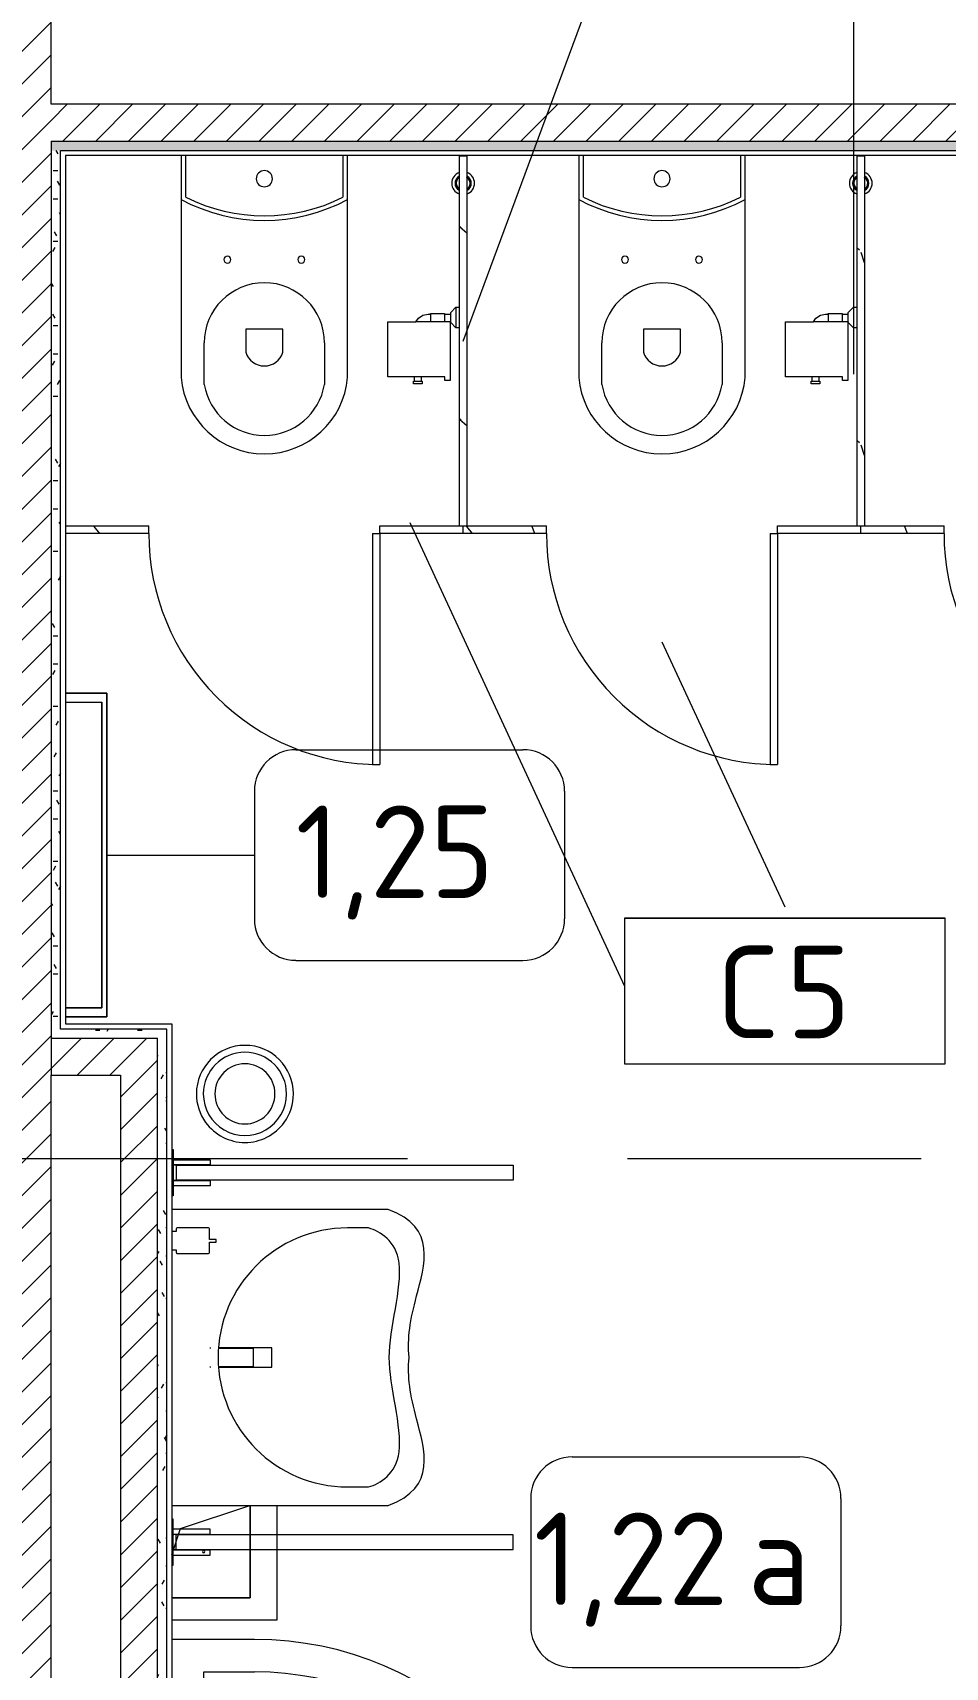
# Model space of a CAD drawing. Header units: millimetres. Extents: x 957 to 67880, y -2706 to 27400.
# Drawn here: x 54440 to 56414, y 6700 to 10235 of the extents above; entities that cross this region are included whole.
import ezdxf

# ---------------------------------------------------------------- set-up
doc = ezdxf.new("R2010")
doc.units = ezdxf.units.MM
doc.linetypes.add('Осевая', pattern=[3175, 635, -476.25, 1587.5, -476.25])
for name, color, linetype, lineweight in [('0-1', 7, 'Continuous', 9), ('A-DETL-GENF', 7, 'Continuous', 9), ('A-DOOR', 7, 'Continuous', 9), ('A-GENM', 7, 'Continuous', 9), ('A-GENM-IDEN', 7, 'Continuous', 9), ('A-WALL', 7, 'Continuous', 9), ('I-FURN-IDEN', 7, 'Continuous', 9), ('I-WALL', 7, 'Continuous', 9), ('P-SANR-FIXT-2', 7, 'Continuous', 13), ('Оси-2', 7, 'Осевая', 9)]:
    doc.layers.add(name, color=color, linetype=linetype, lineweight=lineweight)
for name, color, linetype, lineweight, true_color in [('A-DOOR-1', 7, 'Continuous', 9, 0xc0c0c0), ('A-WALL-1', 9, 'Continuous', 9, 0x808080), ('I-FURN-1', 9, 'Continuous', 9, 0x808080), ('P-SANR-FIXT-1', 9, 'Continuous', 13, 0x808080)]:
    doc.layers.add(name, color=color, linetype=linetype, lineweight=lineweight, true_color=true_color)
doc.styles.add('GOST Common_4', font='GOST_Common.ttf', dxfattribs={"height": 200})
pattern_1 = [(45, (-57529.54, 0), (-35.35534, 35.35534), [])]
pattern_2 = [(0, (-57529.542, 0), (121.92, 30.48), [10.058, -81.382, 10.058, -81.382, -487.68]), (0, (-57529.542, 0), (121.92, 30.48), [-182.88, 10.058, -172.822, 10.058, -81.382, -213.36]), (0, (-57529.542, 0), (121.92, 30.48), [-457.2, 10.058, -50.902, 10.058, -142.342]), (120, (-57483.822, 15.24), (-87.356454, 90.345817), [10.058, -81.382, 10.058, -81.382, -487.68]), (120, (-57483.822, 15.24), (-87.356454, 90.345817), [-182.88, 10.058, -172.822, 10.058, -81.382, -213.36]), (120, (-57483.822, 15.24), (-87.356454, 90.345817), [-457.2, 10.058, -50.902, 10.058, -142.342]), (240, (-57468.582, 76.2), (-34.563546, -120.825817), [10.058, -81.382, 10.058, -81.382, -487.68]), (240, (-57468.582, 76.2), (-34.563546, -120.825817), [-182.88, 10.058, -172.822, 10.058, -81.382, -213.36]), (240, (-57468.582, 76.2), (-34.563546, -120.825817), [-457.2, 10.058, -50.902, 10.058, -142.342])]

# ---------------------------------------------------------------- blocks, each defined once
blk = doc.blocks.new('GM_Отверстие прямоугольное _в плите_ - Отверстие-V43-План расстановки мебели и оборудования 3 этажа в осях 23-33')
at = {"layer": 'A-GENM'}
for p, q in [((-50, 50), (99.5, 99.8)), ((100, 99.8), (100, -100)), ((100, -100), (100, 99.8)), ((-69, -7), (-50, 50)), ((100, -100), (-69, -100)), ((-69, -100), (100, -100))]:
    blk.add_line(p, q, dxfattribs=at)
for start, end in [(360, 180), (180, 360)]:
    blk.add_arc((0, 0), 2.5, start, end, dxfattribs=at)
blk = doc.blocks.new('Вешалка - 1_25-V102-План расстановки мебели и оборудования 3 этажа в осях 23-33')
at = {"layer": 'I-FURN-1'}
for p, q in [((350, 55), (-350, 55)), ((-350, 55), (-350, -34.3)), ((-350, -34.3), (-350, 55)), ((-350, 55), (350, 55)), ((-330.4, -34.3), (-330.4, 44.4)), ((-330.4, -34.3), (-330.4, 44.4)), ((-330.4, 44.4), (330.2, 44.4)), ((330.2, 44.4), (-330.4, 44.4)), ((330.2, 44.4), (330.2, -34.5)), ((330.2, -34.5), (330.2, 44.4)), ((350, -34.4), (350, 55)), ((350, 55), (350, -34.4))]:
    blk.add_line(p, q, dxfattribs=at)
blk = doc.blocks.new('131_Сантехническая перегородка_Дверь 5 - СД-1-V180-План расстановки мебели и оборудования 3 этажа в осях 23-33')
at = {"layer": 'A-DOOR'}
h = blk.add_hatch(dxfattribs=at)
h.set_pattern_fill('FP_47', color=256, style=0, pattern_type=2)
h.set_pattern_definition([(288.435, (112862.71, 9160), (416.50086, -832.99954), [158.05, -1159.038]), (319.399, (112912.69, 9010.06), (2499.010644, -2082.486787), [76.799, -3763.143]), (316.848, (112554.5, 8960.08), (6247.5402574, -5830.957739), [182.691, -8951.868]), (289.983, (112687.78, 8835.13), (1249.49393, -3332.002656), [97.5, -4777.508]), (270, (112721.1, 9160), (416.5, -416.5), [83.3, -333.2]), (298.443, (112721.1, 9076.7), (-2915.5071394, 5414.4962996), [227.365, -11140.87]), (264.289, (112829.39, 8876.78), (416.5263, 3748.496867), [83.716, -4102.058]), (309.806, (112821.06, 8793.48), (-1666.01521, 2082.48651), [65.059, -3187.91])])
h.paths.add_polyline_path([(895.8, 8), (750, 8), (750, -8), (930, -8), (930, 8)])
at = {"layer": 'A-DOOR-1'}
for p, q in [((266, 508), (250, 508)), ((250, 8), (250, 508)), ((266, 8), (266, 508)), ((266, 8), (250, 8))]:
    blk.add_line(p, q, dxfattribs=at)
blk.add_arc((250, 8), 500, 360, 90, dxfattribs=at)
at = {"layer": 'A-GENM'}
for p, q in [((70, 8), (250, 8)), ((70, 8), (70, -8)), ((250, 8), (250, -8)), ((750, 8), (930, 8)), ((750, 8), (750, -8)), ((250, -8), (70, -8)), ((930, -8), (750, -8))]:
    blk.add_line(p, q, dxfattribs=at)
blk = doc.blocks.new('131_Сантехническая перегородка_Дверь 5 - СД-1-V181-План расстановки мебели и оборудования 3 этажа в осях 23-33')
at = {"layer": 'A-DOOR'}
h = blk.add_hatch(dxfattribs=at)
h.set_pattern_fill('FP_48', color=256, style=0, pattern_type=2)
h.set_pattern_definition([(288.435, (113722.71, 9160), (416.50086, -832.99954), [158.05, -1159.038]), (319.399, (113772.69, 9010.06), (2499.010644, -2082.486787), [76.799, -3763.143]), (316.848, (113414.5, 8960.08), (6247.5402574, -5830.957739), [182.691, -8951.868]), (289.983, (113547.78, 8835.13), (1249.49393, -3332.002656), [97.5, -4777.508]), (270, (113581.1, 9160), (416.5, -416.5), [83.3, -333.2]), (298.443, (113581.1, 9076.7), (-2915.5071394, 5414.4962996), [227.365, -11140.87]), (264.289, (113689.39, 8876.78), (416.5263, 3748.496867), [83.716, -4102.058]), (309.806, (113681.06, 8793.48), (-1666.01521, 2082.48651), [65.059, -3187.91])])
h.paths.add_polyline_path([(922, 8), (750, 8), (750, -8), (930, -8), (930, 8)])
at = {"layer": 'A-DOOR-1'}
for p, q in [((266, 508), (250, 508)), ((250, 8), (250, 508)), ((266, 8), (266, 508)), ((266, 8), (250, 8))]:
    blk.add_line(p, q, dxfattribs=at)
blk.add_arc((250, 8), 500, 360, 90, dxfattribs=at)
at = {"layer": 'A-GENM'}
for p, q in [((70, 8), (250, 8)), ((70, 8), (70, -8)), ((250, 8), (250, -8)), ((750, 8), (930, 8)), ((750, 8), (750, -8)), ((930, 8), (930, -8)), ((250, -8), (70, -8)), ((930, -8), (750, -8))]:
    blk.add_line(p, q, dxfattribs=at)
blk = doc.blocks.new('131_Сантехническая перегородка_Дверь 5 - СД-1-V182-План расстановки мебели и оборудования 3 этажа в осях 23-33')
at = {"layer": 'A-DOOR'}
h = blk.add_hatch(dxfattribs=at)
h.set_pattern_fill('FP_49', color=256, style=0, pattern_type=2)
h.set_pattern_definition([(288.435, (114582.71, 9160), (416.50086, -832.99954), [158.05, -1159.038]), (319.399, (114632.69, 9010.06), (2499.010644, -2082.486787), [76.799, -3763.143]), (316.848, (114274.5, 8960.08), (6247.5402574, -5830.957739), [182.691, -8951.868]), (289.983, (114407.78, 8835.13), (1249.49393, -3332.002656), [97.5, -4777.508]), (270, (114441.1, 9160), (416.5, -416.5), [83.3, -333.2]), (298.443, (114441.1, 9076.7), (-2915.5071394, 5414.4962996), [227.365, -11140.87]), (264.289, (114549.39, 8876.78), (416.5263, 3748.496867), [83.716, -4102.058]), (309.806, (114541.06, 8793.48), (-1666.01521, 2082.48651), [65.059, -3187.91])])
h.paths.add_polyline_path([(930, 8), (750, 8), (750, -8), (930, -8)])
at = {"layer": 'A-DOOR-1'}
for p, q in [((266, 508), (250, 508)), ((250, 8), (250, 508)), ((266, 8), (266, 508)), ((266, 8), (250, 8))]:
    blk.add_line(p, q, dxfattribs=at)
blk.add_arc((250, 8), 500, 360, 90, dxfattribs=at)
at = {"layer": 'A-GENM'}
for p, q in [((70, 8), (250, 8)), ((70, 8), (70, -8)), ((250, 8), (250, -8)), ((750, 8), (930, 8)), ((750, 8), (750, -8)), ((930, 8), (930, -8)), ((250, -8), (70, -8)), ((930, -8), (750, -8))]:
    blk.add_line(p, q, dxfattribs=at)
blk = doc.blocks.new('FP_191-План расстановки мебели и оборудования 3 этажа в осях 23-33')
at = {"layer": 'A-GENM'}
blk.add_line((0, 8), (0, -8), dxfattribs=at)
blk = doc.blocks.new('131_Сантехническая перегородка 6 - СП-1-V190-План расстановки мебели и оборудования 3 этажа в осях 23-33')
at = {"layer": 'A-GENM'}
h = blk.add_hatch(dxfattribs=at)
h.set_pattern_fill('FP_54', color=256, style=0, pattern_type=2)
h.set_pattern_definition([(198.435, (9968, -113652.71), (-832.99954, -416.50086), [158.05, -1159.038]), (229.399, (9818.06, -113702.69), (-2082.486787, -2499.010644), [76.799, -3763.143]), (226.848, (9768.08, -113344.5), (-5830.957739, -6247.5402574), [182.691, -8951.868]), (199.983, (9643.13, -113477.78), (-3332.002656, -1249.49393), [97.5, -4777.508]), (180, (9968, -113511.1), (-416.5, -416.5), [83.3, -333.2]), (208.443, (9884.7, -113511.1), (5414.4962996, 2915.5071394), [227.365, -11140.87]), (174.289, (9684.78, -113619.39), (3748.496867, -416.5263), [83.716, -4102.058]), (219.806, (9601.48, -113611.06), (2082.48651, 1666.01521), [65.059, -3187.91])])
h.paths.add_polyline_path([(800, 8), (50, 8), (50, -8), (800, -8), (800, 0)])
for p, q in [((0, 8), (50, 8)), ((50, 8), (800, 8)), ((50, -8), (0, -8)), ((800, -8), (50, -8))]:
    blk.add_line(p, q, dxfattribs=at)
at = {"layer": 'A-GENM', "flags": 128}
for points in [[(71.5, 8), (71.1, 8.5), (70.8, 9), (70.4, 9.5), (70, 9.9), (69.6, 10.4), (69.2, 10.8), (68.8, 11.2), (68.3, 11.6), (67.8, 12), (67.3, 12.3), (66.8, 12.7), (66.3, 13), (65.8, 13.3), (65.3, 13.6), (64.7, 13.8), (64.2, 14), (63.6, 14.3), (63, 14.4), (62.4, 14.6), (61.9, 14.7), (61.3, 14.9), (60.7, 14.9), (60.1, 15), (59.5, 15.1), (58.9, 15.1), (58.3, 15.1), (57.7, 15), (57.1, 15), (56.5, 14.9), (55.9, 14.8), (55.3, 14.7), (54.7, 14.5), (54.1, 14.4), (53.5, 14.2), (53, 13.9), (52.4, 13.7), (51.9, 13.4), (51.4, 13.2), (50.8, 12.9), (50.3, 12.5), (49.8, 12.2), (49.3, 11.8), (48.9, 11.4), (48.4, 11), (48, 10.6), (47.6, 10.2), (47.2, 9.7), (46.8, 9.3), (46.4, 8.8), (46.1, 8.3), (45.9, 8)], [(45.9, -8), (46.3, -8.5), (46.6, -9), (47, -9.5), (47.4, -9.9), (47.8, -10.4), (48.2, -10.8), (48.6, -11.2), (49.1, -11.6), (49.6, -12), (50, -12.3), (50.5, -12.7), (51.1, -13), (51.6, -13.3), (52.1, -13.6), (52.7, -13.8), (53.2, -14), (53.8, -14.3), (54.4, -14.4), (54.9, -14.6), (55.5, -14.7), (56.1, -14.9), (56.7, -14.9), (57.3, -15), (57.9, -15.1), (58.5, -15.1), (59.1, -15.1), (59.7, -15), (60.3, -15), (60.9, -14.9), (61.5, -14.8), (62.1, -14.7), (62.7, -14.5), (63.3, -14.4), (63.8, -14.2), (64.4, -13.9), (65, -13.7), (65.5, -13.4), (66, -13.2), (66.6, -12.9), (67.1, -12.5), (67.6, -12.2), (68, -11.8), (68.5, -11.4), (69, -11), (69.4, -10.6), (69.8, -10.2), (70.2, -9.7), (70.6, -9.3), (70.9, -8.8), (71.3, -8.3), (71.5, -8)]]:
    blk.add_lwpolyline(points, dxfattribs=at)
at = {"layer": 'A-GENM'}
for radius, start, end in [(24.6, 19.9113, 160.0887), (17.6, 28.9731, 151.0269), (15.1, 78.8699, 146.2189), (15.1, 33.7811, 53.124), (24.6, 199.9113, 340.0887), (17.6, 208.9731, 331.0269), (15.1, 213.7811, 233.124), (15.1, 258.8699, 326.2189)]:
    blk.add_arc((58.7, 0), radius, start, end, dxfattribs=at)
blk.add_blockref('FP_191-План расстановки мебели и оборудования 3 этажа в осях 23-33', (0, 0), dxfattribs=at)
blk = doc.blocks.new('FP_193-План расстановки мебели и оборудования 3 этажа в осях 23-33')
at = {"layer": 'A-GENM'}
blk.add_line((0, 8), (0, -8), dxfattribs=at)
blk = doc.blocks.new('131_Сантехническая перегородка 6 - СП-1-V192-План расстановки мебели и оборудования 3 этажа в осях 23-33')
at = {"layer": 'A-GENM'}
h = blk.add_hatch(dxfattribs=at)
h.set_pattern_fill('FP_55', color=256, style=0, pattern_type=2)
h.set_pattern_definition([(198.435, (9968, -112792.71), (-832.99954, -416.50086), [158.051, -1159.038]), (229.399, (9818.06, -112842.69), (-2082.486787, -2499.010644), [76.799, -3763.143]), (226.848, (9768.08, -112484.5), (-5830.957739, -6247.5402574), [182.691, -8951.868]), (199.983, (9643.13, -112617.78), (-3332.002656, -1249.49393), [97.5, -4777.508]), (180, (9968, -112651.1), (-416.5, -416.5), [83.3, -333.2]), (208.443, (9884.7, -112651.1), (5414.4962996, 2915.5071394), [227.365, -11140.87]), (174.289, (9684.78, -112759.39), (3748.496867, -416.5263), [83.716, -4102.058]), (219.806, (9601.48, -112751.06), (2082.48651, 1666.01521), [65.059, -3187.91])])
h.paths.add_polyline_path([(800, 0), (800, 8), (50, 8), (50, -8), (800, -8)])
for p, q in [((0, 8), (50, 8)), ((50, 8), (800, 8)), ((50, -8), (0, -8)), ((800, -8), (50, -8))]:
    blk.add_line(p, q, dxfattribs=at)
at = {"layer": 'A-GENM', "flags": 128}
for points in [[(71.5, 8), (71.1, 8.5), (70.8, 9), (70.4, 9.5), (70, 9.9), (69.6, 10.4), (69.2, 10.8), (68.8, 11.2), (68.3, 11.6), (67.8, 12), (67.3, 12.3), (66.8, 12.7), (66.3, 13), (65.8, 13.3), (65.3, 13.6), (64.7, 13.8), (64.2, 14), (63.6, 14.3), (63, 14.4), (62.4, 14.6), (61.9, 14.7), (61.3, 14.9), (60.7, 14.9), (60.1, 15), (59.5, 15.1), (58.9, 15.1), (58.3, 15.1), (57.7, 15), (57.1, 15), (56.5, 14.9), (55.9, 14.8), (55.3, 14.7), (54.7, 14.5), (54.1, 14.4), (53.5, 14.2), (53, 13.9), (52.4, 13.7), (51.9, 13.4), (51.4, 13.2), (50.8, 12.9), (50.3, 12.5), (49.8, 12.2), (49.3, 11.8), (48.9, 11.4), (48.4, 11), (48, 10.6), (47.6, 10.2), (47.2, 9.7), (46.8, 9.3), (46.4, 8.8), (46.1, 8.3), (45.9, 8)], [(45.9, -8), (46.3, -8.5), (46.6, -9), (47, -9.5), (47.4, -9.9), (47.8, -10.4), (48.2, -10.8), (48.6, -11.2), (49.1, -11.6), (49.6, -12), (50, -12.3), (50.5, -12.7), (51.1, -13), (51.6, -13.3), (52.1, -13.6), (52.7, -13.8), (53.2, -14), (53.8, -14.3), (54.4, -14.4), (54.9, -14.6), (55.5, -14.7), (56.1, -14.9), (56.7, -14.9), (57.3, -15), (57.9, -15.1), (58.5, -15.1), (59.1, -15.1), (59.7, -15), (60.3, -15), (60.9, -14.9), (61.5, -14.8), (62.1, -14.7), (62.7, -14.5), (63.3, -14.4), (63.8, -14.2), (64.4, -13.9), (65, -13.7), (65.5, -13.4), (66, -13.2), (66.6, -12.9), (67.1, -12.5), (67.6, -12.2), (68, -11.8), (68.5, -11.4), (69, -11), (69.4, -10.6), (69.8, -10.2), (70.2, -9.7), (70.6, -9.3), (70.9, -8.8), (71.3, -8.3), (71.5, -8)]]:
    blk.add_lwpolyline(points, dxfattribs=at)
at = {"layer": 'A-GENM'}
for radius, start, end in [(24.6, 19.9113, 160.0887), (17.6, 28.9731, 151.0269), (15.1, 78.8699, 146.2189), (15.1, 33.7811, 53.124), (24.6, 199.9113, 340.0887), (17.6, 208.9731, 331.0269), (15.1, 213.7811, 233.124), (15.1, 258.8699, 326.2189)]:
    blk.add_arc((58.7, 0), radius, start, end, dxfattribs=at)
blk.add_blockref('FP_193-План расстановки мебели и оборудования 3 этажа в осях 23-33', (0, 0), dxfattribs=at)
blk = doc.blocks.new('мусорная корзина - Round_ Metal-V214-План расстановки мебели и оборудования 3 этажа в осях 23-33')
at = {"layer": 'P-SANR-FIXT-1'}
for radius, start, end in [(90, 360, 180), (105, 36, 144), (105, 144.0387, 180), (65, 0, 180), (105, 0, 35.9613), (105, 180, 360), (90, 180, 360), (65, 180, 360)]:
    blk.add_arc((0, 0), radius, start, end, dxfattribs=at)
blk = doc.blocks.new('WC Seat_2 with Cistern-Wall Based - SE22-33487382-План расстановки мебели и оборудования 3 этажа в осях 23-33')
at = {"layer": 'P-SANR-FIXT-1'}
for p, q in [((-5, 410.5), (-5, 500.5)), ((255, 500.5), (255, 410.5)), ((-55, 485.5), (-55, 100.5)), ((305, 100.5), (305, 485.5)), ((85, 430.5), (85, 380.5)), ((165, 380.5), (165, 430.5)), ((85, 380.5), (165, 380.5)), ((-55, 100.5), (-55, 5.5)), ((-45, 5.5), (-45, 95.6)), ((295, 95.6), (295, 5.5)), ((305, 5.5), (305, 100.5))]:
    blk.add_line(p, q, dxfattribs=at)
for centre, radius, start, end in [((125, 469.8), 180.7, 4.9791, 175.0209), ((125, 478.7), 131.8, 9.5273, 170.4727), ((125, 418.8), 41.7, 16.2602, 163.7398), ((125, 410.5), 130, 180, 360), ((45, 230.5), 7.5, 0, 180), ((45, 230.5), 7.5, 180, 360), ((205, 230.5), 7.5, 0, 180), ((205, 230.5), 7.5, 180, 360), ((125, -237), 382.5, 61.9275, 118.0725), ((125, -247), 382.5, 63.6122, 116.3878), ((125, 55.5), 17.5, 0, 180), ((125, 55.5), 17.5, 180, 360)]:
    blk.add_arc(centre, radius, start, end, dxfattribs=at)
blk = doc.blocks.new('поддон угловой - 900х900-V218-План расстановки мебели и оборудования 3 этажа в осях 23-33')
at = {"layer": 'P-SANR-FIXT-1'}
for p, q in [((-270, 450), (-449, 450)), ((-380, 119.7), (-380, 380)), ((-380, 380), (-270, 380)), ((-380, 45), (-380, 71)), ((-380, -380), (-380, -177)), ((380, -270), (380, -380)), ((450, -291.4), (450, -270)), ((380, -380), (-380, -380)), ((371, -450), (415.1, -450))]:
    blk.add_line(p, q, dxfattribs=at)
for centre, radius, start, end in [((-270, -270), 720, 360, 90), ((-270, -270), 650, 0, 90), ((-290, -290), 25, 90, 270), ((-290, -290), 25, 270, 90)]:
    blk.add_arc(centre, radius, start, end, dxfattribs=at)
blk = doc.blocks.new('смеситель для раковины - Default-V221-План расстановки мебели и оборудования 3 этажа в осях 23-33')
at = {"layer": '0-1'}
for p, q in [((21, 151.6), (-21, 151.6)), ((20.3, 111.8), (-20.3, 111.8)), ((-20.3, 19.4), (-20.3, 17.5)), ((20.3, 17.5), (20.3, 19.4))]:
    blk.add_line(p, q, dxfattribs=at)
at = {"layer": '0-1', "flags": 128}
for points in [[(-21, 151.3), (-21, 147.9), (-21, 145.7), (-21, 145.2), (-21, 144.9), (-21, 144.8), (-21, 144.7), (-21, 144.7)], [(21, 89.1), (21, 88.6), (21, 88.3), (21, 88.3)]]:
    blk.add_lwpolyline(points, dxfattribs=at)
at = {"layer": 'P-SANR-FIXT-1'}
for p, q in [((21, 151.6), (-21, 151.6)), ((-21, 151.6), (-21, 36.8)), ((21, 36.8), (21, 151.6)), ((-20.3, 111.8), (-20.3, 111.8)), ((-20.3, 111.8), (-20.3, 109.7)), ((20.3, 109.7), (20.3, 111.8)), ((20.3, 111.8), (20.3, 111.8))]:
    blk.add_line(p, q, dxfattribs=at)
at = {"layer": 'P-SANR-FIXT-1', "flags": 128}
for points in [[(-21, 144), (-21, 91), (-21, 37.9)], [(21, 37.9), (21, 91), (21, 144)], [(-20.3, 35.7), (-20.3, 60.2), (-20.3, 109.7)], [(20.3, 109.7), (20.3, 60.2), (20.3, 35.7)]]:
    blk.add_lwpolyline(points, dxfattribs=at)
at = {"layer": 'P-SANR-FIXT-1'}
for points, knots in [([(-21, 151.6), (-21, 151.7), (-21, 151.5), (-21, 150.5), (-21, 148.7), (-21, 146.9), (-21, 145.2), (-21, 144.4), (-21, 144)], [0.4444444, 0.4444444, 0.4444444, 0.4444444, 0.5555556, 0.6666667, 0.7777778, 0.8888889, 0.9444444, 1, 1, 1, 1]), ([(21, 144), (21, 144.4), (21, 145.2), (21, 146.9), (21, 148.7), (21, 150.5), (21, 151.5), (21, 151.7), (21, 151.6)], [0, 0, 0, 0, 0.0555556, 0.1111111, 0.2222222, 0.3333333, 0.4444444, 0.5555556, 0.5555556, 0.5555556, 0.5555556]), ([(-21.3, 36.5), (-21.3, 36.6), (-21.3, 37.3), (-21.3, 38.7), (-21.2, 41), (-21.2, 44.2), (-21.2, 48.8), (-21.1, 54.3), (-21.1, 59.3), (-21.1, 63.2), (-21.1, 66.1), (-21.1, 68.8), (-21.1, 72.5), (-21, 78.9), (-21, 84.5), (-21, 88.1)], [0.5383223, 0.5383223, 0.5383223, 0.5383223, 0.5416667, 0.5833333, 0.625, 0.6666667, 0.7083333, 0.75, 0.7916667, 0.8125, 0.8333333, 0.8541667, 0.875, 0.9166667, 1, 1, 1, 1]), ([(21, 88.1), (21, 84.5), (21, 78.9), (21.1, 72.5), (21.1, 68.8), (21.1, 66.1), (21.1, 63.2), (21.1, 59.3), (21.2, 54.3), (21.2, 48.8), (21.2, 44.2), (21.3, 41), (21.3, 38.7), (21.3, 37.3), (21.3, 36.6), (21.3, 36.5)], [0, 0, 0, 0, 0.0833333, 0.125, 0.1458333, 0.1666667, 0.1875, 0.2083333, 0.25, 0.2916667, 0.3333333, 0.375, 0.4166667, 0.4583333, 0.4616777, 0.4616777, 0.4616777, 0.4616777])]:
    blk.add_open_spline(points, degree=3, knots=knots, dxfattribs=at)
blk = doc.blocks.new('SND_Умывальник МГН_Jika - гибкая подводка_ 640х550х165 PN6_3_ ХВ_ГВ накидная гайка BP DN15_ К-гл_кон_ П DN 50-30771805-План расстановки мебели и оборудования 3 этажа в осях 23-33')
at = {"layer": 'P-SANR-FIXT-1'}
for p, q in [((232.5, 0), (-320, 0)), ((-320, 0), (-320, -468)), ((320, 0), (272.5, 0)), ((320, -468), (320, 0)), ((-280, -380), (-280, -425)), ((280, -425), (280, -380))]:
    blk.add_line(p, q, dxfattribs=at)
blk.add_arc((0, -380), 280, 0, 180, dxfattribs=at)
for points, knots in [([(-280, -425), (-272.8, -450.8), (-229.3, -523.4), (-61.7, -470), (0, -470)], [-0.6664917, -0.6664917, -0.6664917, -0.6664917, -0.3523534, 0, 0, 0, 0]), ([(0, -470), (61.7, -470), (229.3, -523.4), (272.8, -450.8), (280, -425)], [-0.6664917, -0.6664917, -0.6664917, -0.6664917, -0.3141383, 0, 0, 0, 0]), ([(-320, -468), (-281.1, -574.8), (-131.1, -523.5), (-41.2, -508.8), (0, -512.9)], [0, 0, 0, 0, 0.3972744, 0.715552, 0.715552, 0.715552, 0.715552]), ([(0, -512.9), (41.2, -508.8), (131.1, -523.5), (281.1, -574.8), (320, -468)], [0, 0, 0, 0, 0.3182776, 0.715552, 0.715552, 0.715552, 0.715552])]:
    blk.add_open_spline(points, degree=3, knots=knots, dxfattribs=at)
blk = doc.blocks.new('Plumbing_Drainage_hansgrohe_56248XXX-RainDrain-Point-Complete-set-po - 800 Stainless Steel Optic-V230-План расстановки мебели и оборудования 3 этажа в осях 23-33')
at = {"layer": 'P-SANR-FIXT-1'}
for p, q in [((158.5, -158.5), (158.5, 89)), ((-69.1, -158.5), (158.5, -158.5))]:
    blk.add_line(p, q, dxfattribs=at)
blk = doc.blocks.new('132_МГН_Поручень для унитаза_тип откидной - ПР 1Р-V231-План расстановки мебели и оборудования 3 этажа в осях 23-33')
at = {"layer": 'A-GENM'}
for p, q in [((-16, 738), (-16, 9.5)), ((16, 738), (-16, 738)), ((16, 9.5), (16, 738)), ((-28.2, 83), (-28.2, 3)), ((-17, 83), (-28.2, 83)), ((-17, 3), (-17, 83)), ((17, 83), (17, 3)), ((28.2, 83), (17, 83)), ((28.2, 3), (28.2, 83)), ((-50, 3), (-50, 0)), ((50, 3), (-50, 3)), ((-17, 3), (-28.2, 3)), ((-16, 9.5), (-16.6, 8.9)), ((-16.6, 8.9), (-16.6, 4.2)), ((16, 9.5), (-16, 9.5)), ((16, 9.5), (16.6, 8.9)), ((16.6, 8.9), (16.6, 4.2)), ((28.2, 3), (17, 3)), ((50, 0), (50, 3))]:
    blk.add_line(p, q, dxfattribs=at)
for centre, start, end in [((-15.3, 4.2), 180, 270), ((15.3, 4.2), 270, 360)]:
    blk.add_arc(centre, 1.24, start, end, dxfattribs=at)
blk = doc.blocks.new('132_МГН_Поручень для унитаза_тип откидной - ПР 1Р-V232-План расстановки мебели и оборудования 3 этажа в осях 23-33')
at = {"layer": 'A-GENM'}
for p, q in [((-50, -3), (-50, 0)), ((50, 0), (50, -3)), ((50, -3), (-50, -3)), ((-17, -3), (-28.2, -3)), ((-28.2, -83), (-28.2, -3)), ((-17, -3), (-17, -83)), ((-16.6, -8.9), (-16.6, -4.2)), ((-16, -9.5), (-16.6, -8.9)), ((16, -9.5), (-16, -9.5)), ((-16, -738), (-16, -9.5)), ((16, -9.5), (16.6, -8.9)), ((16, -9.5), (16, -738)), ((16.6, -8.9), (16.6, -4.2)), ((28.2, -3), (17, -3)), ((17, -83), (17, -3)), ((28.2, -3), (28.2, -83)), ((-17, -83), (-28.2, -83)), ((28.2, -83), (17, -83)), ((16, -738), (-16, -738))]:
    blk.add_line(p, q, dxfattribs=at)
for centre, start, end in [((-15.3, -4.2), 90, 180), ((15.3, -4.2), 0, 90)]:
    blk.add_arc(centre, 1.24, start, end, dxfattribs=at)
blk = doc.blocks.new('TOY_Диспансер мыло - Дозатор Elegance new 11654 019001 хром-V233-План расстановки мебели и оборудования 3 этажа в осях 23-33')
at = {"layer": 'A-GENM'}
for p, q in [((97.5, 84.7), (97.5, 17)), ((122.2, 86.7), (99.5, 86.7)), ((127.9, 101.6), (122.2, 101.6)), ((122.2, 101.6), (122.2, 86.7)), ((127.9, 86.7), (127.9, 101.6)), ((150.5, 86.7), (127.9, 86.7)), ((152.5, 17), (152.5, 84.7)), ((99.5, 15), (105, 15)), ((105, 15), (105, 5.5)), ((145, 5.5), (145, 15)), ((145, 15), (150.5, 15))]:
    blk.add_line(p, q, dxfattribs=at)
for centre, start, end in [((99.5, 84.7), 90, 180), ((150.5, 84.7), 360, 90), ((99.5, 17), 180, 270), ((150.5, 17), 270, 360)]:
    blk.add_arc(centre, 2, start, end, dxfattribs=at)
blk = doc.blocks.new('Sanitary_Toilet-Accessories_Gessi_Wall-mounted-paper-roll-holder-65449 - Chrome-V234-План расстановки мебели и оборудования 3 этажа в осях 23-33')
at = {"layer": 'A-DETL-GENF'}
for p, q in [((112798.6, 9609.3), (112804.1, 9617.7)), ((112804.1, 9617.7), (112813.7, 9624.1)), ((112813.7, 9624.1), (112825, 9626.3)), ((112825, 9626.3), (112830.5, 9626.3)), ((112830.5, 9626.3), (112830.5, 9627.8)), ((112830.5, 9627.8), (112860.5, 9627.8)), ((112830.5, 9626.3), (112830.5, 9609.3)), ((112860.5, 9627.8), (112860.5, 9626.3)), ((112860.5, 9626.3), (112860.5, 9609.3)), ((112860.5, 9626.3), (112874, 9626.3)), ((112874, 9629.8), (112885, 9641.3)), ((112874, 9626.3), (112874, 9629.8)), ((112874, 9609.3), (112874, 9627.8)), ((112885, 9641.3), (112893, 9641.3)), ((112885, 9641.2), (112885, 9596.5)), ((112738.2, 9490.3), (112738.2, 9609.3)), ((112738.2, 9609.3), (112798.6, 9609.3)), ((112874, 9609.3), (112798.6, 9609.3)), ((112874, 9611.3), (112873.2, 9609.3)), ((112873.2, 9609.3), (112873.2, 9482.8)), ((112874, 9607.8), (112874, 9611.3)), ((112885, 9596.4), (112874, 9607.8)), ((112893, 9596.3), (112885, 9596.4)), ((112795.5, 9490.3), (112738.2, 9490.3)), ((112793.5, 9475.3), (112793.5, 9481.3)), ((112793.5, 9481.3), (112795.5, 9481.3)), ((112812.5, 9475.3), (112793.5, 9475.3)), ((112810.5, 9490.3), (112795.5, 9490.3)), ((112795.5, 9481.3), (112795.5, 9490.3)), ((112795.5, 9481.3), (112810.5, 9481.3)), ((112861.2, 9490.3), (112810.5, 9490.3)), ((112810.5, 9490.3), (112810.5, 9481.3)), ((112810.5, 9481.3), (112812.5, 9481.3)), ((112812.5, 9481.3), (112812.5, 9475.3)), ((112861.2, 9482.8), (112861.2, 9490.3)), ((112873.2, 9482.8), (112861.2, 9482.8))]:
    blk.add_line(p, q, dxfattribs=at)
blk = doc.blocks.new('Марка_Мебель - В прямоуг_Balcon_Марка-25523697-План расстановки мебели и оборудования 3 этажа в осях 23-33')
at = {"layer": 'I-FURN-IDEN'}
for p, q in [((-2.455, 2.278), (2.455, 2.278)), ((-3.355, 1.378), (-3.355, -1.384)), ((3.355, 1.378), (3.355, -1.378)), ((-2.461, -2.278), (2.455, -2.278))]:
    blk.add_line(p, q, dxfattribs=at)
for centre, radius, start, end in [((-2.455, 1.378), 0.9, 90, 180), ((2.455, 1.378), 0.9, 0, 90), ((-2.461, -1.384), 0.893, 180, 270), ((2.455, -1.378), 0.9, 270, 0)]:
    blk.add_arc(centre, radius, start, end, dxfattribs=at)
blk = doc.blocks.new('Mark Reiling - Mark Reiling-26174330-План расстановки мебели и оборудования 3 этажа в осях 23-33')
at = {"layer": 'A-GENM-IDEN'}
for p, q in [((-3.47, 1.49), (-3.47, -1.663)), ((-3.47, 1.49), (3.47, 1.49)), ((3.47, 1.49), (-3.47, 1.49)), ((-3.47, 1.49), (-3.47, -1.663)), ((3.47, -1.663), (3.47, 1.49)), ((3.47, -1.663), (3.47, 1.49)), ((-3.47, -1.663), (3.47, -1.663)), ((-3.47, -1.663), (3.47, -1.663))]:
    blk.add_line(p, q, dxfattribs=at)

msp = doc.modelspace()

# ---------------------------------------------------------------- hatches: boundary and pattern name
at = {"layer": 'I-WALL'}
h = msp.add_hatch(dxfattribs=at)
h.set_pattern_fill('FP_5', color=256, style=0, pattern_type=2)
h.set_pattern_definition(pattern_1)
h.paths.add_polyline_path([(54480.5, 5400), (54480.5, 10380), (54400.5, 10380), (54400.5, 5400)])
h = msp.add_hatch(dxfattribs=at)
h.set_pattern_fill('FP_5', color=256, style=0, pattern_type=2)
h.set_pattern_definition(pattern_1)
h.paths.add_polyline_path([(58017.7, 10000), (61270.5, 10000), (61270.5, 10080), (54480.5, 10080), (54480.5, 10000), (57858.7, 10000)])
h = msp.add_hatch(dxfattribs=at)
h.set_pattern_fill('FP_35', color=256, style=0, pattern_type=2)
h.set_pattern_definition(pattern_2)
h.paths.add_polyline_path([(61270.5, 9980), (61270.1, 10000), (54480.5, 10000), (54480.5, 9980), (61266.2, 9980)])
h = msp.add_hatch(dxfattribs=at)
h.set_pattern_fill('FP_35', color=256, style=0, pattern_type=2)
h.set_pattern_definition(pattern_2)
h.paths.add_polyline_path([(54480.5, 8060), (54500.5, 8060), (54500.5, 9980), (54480.5, 9980), (54480.5, 8120.4)])
h = msp.add_hatch(dxfattribs=at)
h.set_pattern_fill('FP_35', color=256, style=0, pattern_type=2)
h.set_pattern_definition(pattern_2)
h.paths.add_polyline_path([(54630.5, 8060), (54730.5, 8060), (54730.5, 8080), (54500.5, 8080), (54500.5, 8060), (54600.8, 8060)])
h = msp.add_hatch(dxfattribs=at)
h.set_pattern_fill('FP_5', color=256, style=0, pattern_type=2)
h.set_pattern_definition(pattern_1)
h.paths.add_polyline_path([(54630.5, 7980), (54710.5, 7980), (54710.5, 8060), (54480.5, 8060), (54480.5, 7980), (54500.5, 7980)])
h = msp.add_hatch(dxfattribs=at)
h.set_pattern_fill('FP_35', color=256, style=0, pattern_type=2)
h.set_pattern_definition(pattern_2)
h.paths.add_polyline_path([(54730.5, 5830), (54730.5, 8060), (54710.5, 8060), (54710.5, 5830)])
h = msp.add_hatch(dxfattribs=at)
h.set_pattern_fill('FP_5', color=256, style=0, pattern_type=2)
h.set_pattern_definition(pattern_1)
h.paths.add_polyline_path([(54630.5, 5830), (54710.5, 5830), (54710.5, 7980), (54630.5, 7980), (54630.5, 6147.8)])

# ---------------------------------------------------------------- linework, layer by layer
at = {"layer": 'A-GENM-IDEN'}
for p, q in [((55371.5, 9568), (55869.7, 10914.2)), ((56216.7, 9496.3), (56216.7, 10742.2)), ((55256.1, 9175.8), (55720.3, 8172.6)), ((55801.5, 8917.7), (56067.3, 8344.6))]:
    msp.add_line(p, q, dxfattribs=at)
at = {"layer": 'A-WALL'}
for p, q in [((54480.5, 10000), (54480.5, 7980)), ((54480.5, 8060), (54710.5, 8060))]:
    msp.add_line(p, q, dxfattribs=at)
at = {"layer": 'A-WALL-1'}
for p, q in [((54480.5, 10080), (54480.5, 10380)), ((61270.5, 10080), (54480.5, 10080)), ((54480.5, 10000), (61270.5, 10000)), ((54500.5, 9980), (61250.5, 9980)), ((54500.5, 8080), (54500.5, 9980)), ((54730.5, 8080), (54500.5, 8080)), ((54730.5, 5850), (54730.5, 8080)), ((54710.5, 5830), (54710.5, 8060)), ((54480.5, 5400), (54480.5, 7980)), ((54480.5, 7980), (54630.5, 7980)), ((54630.5, 7980), (54630.5, 5830))]:
    msp.add_line(p, q, dxfattribs=at)
at = {"layer": 'I-FURN-IDEN'}
msp.add_line((54600.8, 8456.4), (54919.9, 8456.4), dxfattribs=at)
at = {"layer": 'I-WALL'}
for p, q in [((61239.5, 9969), (54511.5, 9969)), ((54511.5, 9969), (54511.5, 8091)), ((54511.5, 8091), (54741.5, 8091)), ((54741.5, 8091), (54741.5, 5861))]:
    msp.add_line(p, q, dxfattribs=at)
at = {"layer": 'Оси-2'}
msp.add_line((27152.2, 7800), (65200.5, 7800), dxfattribs=at)

# ---------------------------------------------------------------- block references
at = {"layer": 'A-GENM'}
for name, p, rotation in [('131_Сантехническая перегородка 6 - СП-1-V192-План расстановки мебели и оборудования 3 этажа в осях 23-33', (55371.5, 9968), 270.0000000000007), ('131_Сантехническая перегородка 6 - СП-1-V190-План расстановки мебели и оборудования 3 этажа в осях 23-33', (56231.5, 9968), 270.0000000000007), ('131_Сантехническая перегородка_Дверь 5 - СД-1-V180-План расстановки мебели и оборудования 3 этажа в осях 23-33', (55441.5, 9160), 180), ('131_Сантехническая перегородка_Дверь 5 - СД-1-V181-План расстановки мебели и оборудования 3 этажа в осях 23-33', (56301.5, 9160), 180), ('131_Сантехническая перегородка_Дверь 5 - СД-1-V182-План расстановки мебели и оборудования 3 этажа в осях 23-33', (57161.5, 9160), 180)]:
    msp.add_blockref(name, p, dxfattribs=dict(at, rotation=rotation))
msp.add_blockref('GM_Отверстие прямоугольное _в плите_ - Отверстие-V43-План расстановки мебели и оборудования 3 этажа в осях 23-33', (54810.5, 6950), dxfattribs=at)
at = {"layer": 'A-GENM-IDEN', "xscale": 99.99999999999993, "yscale": 99.99999999999993, "zscale": 99.99999999999993}
msp.add_blockref('Mark Reiling - Mark Reiling-26174330-План расстановки мебели и оборудования 3 этажа в осях 23-33', (56067.3, 8171.1), dxfattribs=at)
at = {"layer": 'I-FURN-1', "rotation": 270.0000000000007}
msp.add_blockref('Вешалка - 1_25-V102-План расстановки мебели и оборудования 3 этажа в осях 23-33', (54545.8, 8456.4), dxfattribs=at)
at = {"layer": 'I-FURN-IDEN', "xscale": 99.99999999999993, "yscale": 99.99999999999993, "zscale": 99.99999999999993}
for p in [(55255.4, 8456.4), (55853.1, 6927.1)]:
    msp.add_blockref('Марка_Мебель - В прямоуг_Balcon_Марка-25523697-План расстановки мебели и оборудования 3 этажа в осях 23-33', p, dxfattribs=at)
at = {"layer": 'P-SANR-FIXT-1'}
for name, p, rotation in [('WC Seat_2 with Cistern-Wall Based - SE22-33487382-План расстановки мебели и оборудования 3 этажа в осях 23-33', (55066.5, 9974.5), 180), ('WC Seat_2 with Cistern-Wall Based - SE22-33487382-План расстановки мебели и оборудования 3 этажа в осях 23-33', (55926.5, 9974.5), 180), ('мусорная корзина - Round_ Metal-V214-План расстановки мебели и оборудования 3 этажа в осях 23-33', (54899.5, 7939.8), 180), ('SND_Умывальник МГН_Jika - гибкая подводка_ 640х550х165 PN6_3_ ХВ_ГВ накидная гайка BP DN15_ К-гл_кон_ П DN 50-30771805-План расстановки мебели и оборудования 3 этажа в осях 23-33', (54741.6, 7369.8), 89.99999999999977), ('смеситель для раковины - Default-V221-План расстановки мебели и оборудования 3 этажа в осях 23-33', (54806.3, 7369.8), 269.9999999999995)]:
    msp.add_blockref(name, p, dxfattribs=dict(at, rotation=rotation))
for name, p in [('Plumbing_Drainage_hansgrohe_56248XXX-RainDrain-Point-Complete-set-po - 800 Stainless Steel Optic-V230-План расстановки мебели и оборудования 3 этажа в осях 23-33', (54810.6, 6960.8)), ('поддон угловой - 900х900-V218-План расстановки мебели и оборудования 3 этажа в осях 23-33', (55190.5, 6309.8))]:
    msp.add_blockref(name, p, dxfattribs=at)
at = {"layer": 'P-SANR-FIXT-2'}
for p in [(-57529.5, 0), (-56669.5, 0)]:
    msp.add_blockref('Sanitary_Toilet-Accessories_Gessi_Wall-mounted-paper-roll-holder-65449 - Chrome-V234-План расстановки мебели и оборудования 3 этажа в осях 23-33', p, dxfattribs=at)
for name, p, rotation in [('132_МГН_Поручень для унитаза_тип откидной - ПР 1Р-V232-План расстановки мебели и оборудования 3 этажа в осях 23-33', (54741.5, 7769.3), 89.99999999999942), ('TOY_Диспансер мыло - Дозатор Elegance new 11654 019001 хром-V233-План расстановки мебели и оборудования 3 этажа в осях 23-33', (54736, 7747.3), 270), ('132_МГН_Поручень для унитаза_тип откидной - ПР 1Р-V231-План расстановки мебели и оборудования 3 этажа в осях 23-33', (54741.5, 6970.3), 270.0000000000001)]:
    msp.add_blockref(name, p, dxfattribs=dict(at, rotation=rotation))

# ---------------------------------------------------------------- texts
at = {"layer": 'A-GENM-IDEN', "char_height": 200, "width": 176.371, "attachment_point": 1, "style": 'GOST Common_4'}
for s, insert in [('\\fGOST Common|b0|i0|c204|p34|;С', (55925.2, 8260.2)), ('\\fGOST Common|b0|i0|c204|p34|;5', (56070.8, 8260.2))]:
    msp.add_mtext(s, dxfattribs=dict(at, insert=insert))
at = {"layer": 'I-FURN-IDEN', "char_height": 200, "attachment_point": 1, "style": 'GOST Common_4'}
for s, insert, width in [('1,25', (55008.9, 8563.5), 561.181), ('1,22', (55524.1, 7034.2), 561.181), ('\\fGOST Common|b0|i0|c204|p34|;а', (55987.1, 7034.2), 200.422)]:
    msp.add_mtext(s, dxfattribs=dict(at, insert=insert, width=width))

doc.saveas('drawing.dxf')
